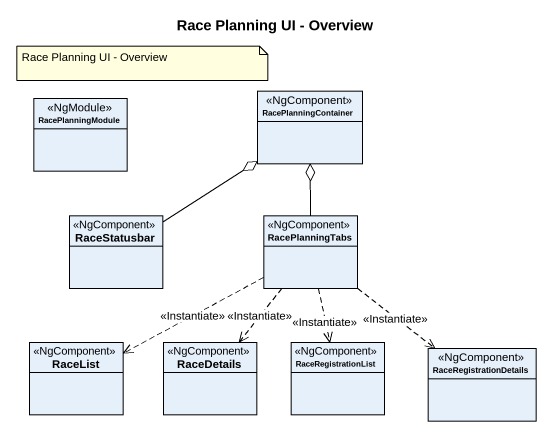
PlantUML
@startuml
title Race Planning UI - Overview
hide circle
hide empty members
class RacePlanningModule <<NgModule>>
class RacePlanningContainer <<NgComponent>>
class RaceStatusbar <<NgComponent>>
class RacePlanningTabs <<NgComponent>>
class RaceList <<NgComponent>>
class RaceDetails <<NgComponent>>
class RaceRegistrationList <<NgComponent>>
class RaceRegistrationDetails <<NgComponent>>
RaceStatusbar -up-o RacePlanningContainer
RacePlanningTabs -up-o RacePlanningContainer
RacePlanningTabs .left.> RaceList : <<Instantiate>>
RacePlanningTabs ..> RaceDetails : <<Instantiate>>
RacePlanningTabs ..> RaceRegistrationList : <<Instantiate>>
RacePlanningTabs ..> RaceRegistrationDetails : <<Instantiate>>
note as N1
  Race Planning UI - Overview
end note
@enduml
